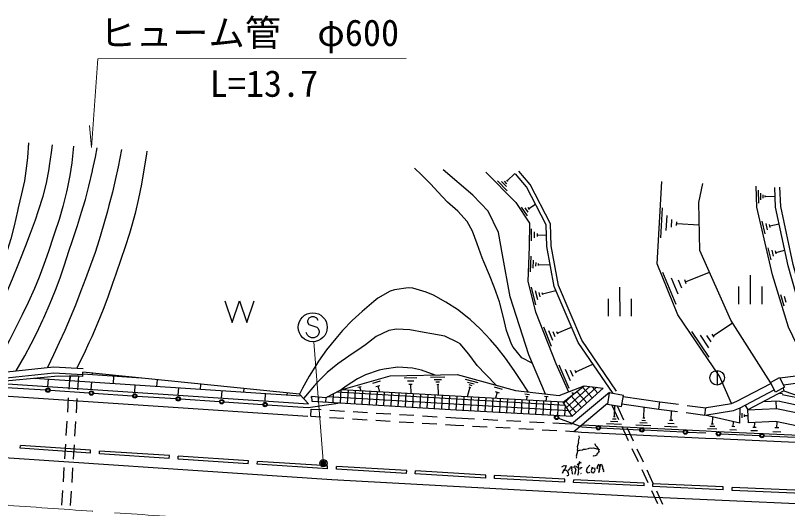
# Model space of a CAD drawing. Units: millimetres, scale not verified. Extents: x 40000 to 680000, y 20000 to 380000.
# Drawn here: x 158002 to 211213, y 279844 to 313825 of the extents above; entities that cross this region are included whole.
import ezdxf
from ezdxf.enums import TextEntityAlignment as Align

# ---------------------------------------------------------------- set-up
doc = ezdxf.new("R2010")
doc.units = ezdxf.units.MM
doc.header["$LTSCALE"] = 1000
doc.header["$PDMODE"] = 32
doc.header["$PDSIZE"] = 500
doc.linetypes.add('CHAIN', pattern=[18.5, 12, -1.5, 3.5, -1.5])
for name, color, linetype, lineweight in [('M-BGD', 7, 'Continuous', 25), ('M-BMK', 2, 'Continuous', 13), ('M-STR-HTXT', 7, 'Continuous', 13), ('M-STR-STRC', 7, 'Continuous', 25)]:
    doc.layers.add(name, color=color, linetype=linetype, lineweight=lineweight)
doc.styles.add('ＭＳ ゴシック', font='')
doc.styles.get('ＭＳ ゴシック').set_extended_font_data('MS Gothic')

msp = doc.modelspace()

# ---------------------------------------------------------------- linework, layer by layer
at = {"layer": 'M-BGD'}
for p, q in [((191901, 302430), (192415, 302944)), ((191900, 301745), (191215, 302431)), ((191844, 302031), (191501, 302374)), ((191872, 302230), (191701, 302402)), ((191944, 302388), (191858, 302473)), ((209234, 300883), (209211, 301793)), ((209380, 301114), (209368, 301569)), ((209529, 301232), (209523, 301459)), ((209679, 301293), (209676, 301406)), ((209678, 301350), (210361, 301367)), ((193390, 300512), (193849, 300813)), ((193285, 300005), (192883, 300617)), ((193338, 300258), (193137, 300564)), ((193440, 300435), (193340, 300588)), ((202474, 298497), (202591, 300577)), ((202850, 298998), (202908, 300038)), ((203211, 299238), (203240, 299758)), ((203565, 299349), (203580, 299609)), ((209664, 298787), (209466, 299647)), ((193570, 298288), (193576, 299117)), ((203572, 299479), (205132, 299391)), ((209829, 299051), (209730, 299481)), ((210020, 299208), (209970, 299423)), ((209995, 299316), (210640, 299464)), ((193778, 298494), (193781, 298908)), ((193986, 298596), (193988, 298803)), ((193987, 298700), (194609, 298695)), ((210079, 296983), (209886, 297822)), ((210241, 297241), (210144, 297661)), ((210427, 297394), (210378, 297604)), ((210402, 297499), (211032, 297644)), ((193490, 296150), (193538, 297229)), ((193682, 296411), (193705, 296951)), ((193867, 296538), (193879, 296808)), ((194050, 296598), (194056, 296733)), ((194053, 296665), (194863, 296629)), ((203527, 293908), (202629, 296114)), ((204180, 295460), (205835, 296133)), ((208638, 295938), (208640, 293938)), ((208638, 295938), (208640, 293938)), ((203670, 294609), (203221, 295712)), ((203925, 295034), (203701, 295586)), ((204237, 295322), (204124, 295598)), ((193870, 293874), (193565, 295096)), ((193997, 294230), (193845, 294842)), ((194329, 294637), (195246, 294866)), ((199642, 295094), (199644, 293093)), ((199642, 295094), (199644, 293093)), ((207839, 295137), (207840, 293937)), ((207839, 295137), (207840, 293937)), ((209439, 295139), (209440, 293939)), ((209439, 295139), (209440, 293939)), ((194163, 294434), (194087, 294739)), ((194348, 294561), (194310, 294714)), ((198842, 294293), (198844, 293093)), ((198842, 294293), (198844, 293093)), ((200443, 294294), (200444, 293094)), ((200443, 294294), (200444, 293094)), ((210982, 293797), (210740, 294583)), ((211118, 294054), (210997, 294447)), ((172442, 294166), (172944, 292666)), ((172944, 292666), (173443, 294167)), ((173443, 294167), (173944, 292667)), ((173944, 292667), (174443, 294168)), ((194944, 291018), (194417, 292339)), ((195341, 291942), (196333, 292336)), ((206089, 291756), (207408, 292648)), ((195033, 291436), (194769, 292096)), ((195187, 291689), (195055, 292019)), ((195374, 291859), (195309, 292024)), ((205803, 290282), (204615, 292042)), ((205799, 290920), (205205, 291800)), ((205944, 291338), (205647, 291778)), ((206163, 291646), (206014, 291866)), ((196165, 288127), (195469, 289717)), ((196612, 289270), (197804, 289791)), ((161741, 289020), (161681, 288073)), ((161741, 289020), (162339, 288982)), ((161767, 288655), (161787, 288959)), ((162339, 288982), (162280, 288035)), ((162640, 288949), (162657, 289238)), ((166683, 288830), (162649, 289098)), ((163297, 289055), (163305, 289172)), ((164761, 288456), (164794, 288955)), ((196256, 288641), (195908, 289436)), ((196434, 288955), (196260, 289353)), ((196655, 289171), (196568, 289369)), ((206356, 289358), (206357, 288358)), ((206356, 289358), (206357, 288358)), ((156179, 288526), (178200, 287062)), ((177694, 287596), (159325, 288818)), ((160237, 288256), (160270, 288755)), ((163231, 288057), (163264, 288556)), ((166291, 288856), (166292, 288869)), ((167755, 288257), (167785, 288718)), ((170749, 288058), (170773, 288415)), ((182626, 288488), (183169, 288641)), ((184786, 288853), (185663, 288871)), ((185010, 288639), (185448, 288647)), ((185124, 288421), (185343, 288426)), ((185234, 288424), (185247, 287766)), ((186606, 288891), (187598, 288911)), ((186857, 288730), (187353, 288740)), ((186985, 288568), (187233, 288573)), ((187050, 288404), (187174, 288406)), ((187112, 288405), (187127, 287661)), ((188987, 288771), (189868, 288531)), ((189167, 288564), (189608, 288444)), ((166225, 287858), (166258, 288357)), ((169219, 287659), (169252, 288158)), ((172213, 287460), (172246, 287959)), ((173743, 287859), (173760, 288113)), ((181607, 288200), (181826, 288261)), ((181716, 288231), (181794, 287957)), ((182838, 288254), (183110, 288331)), ((182974, 288293), (183089, 287885)), ((189307, 288211), (189127, 287550)), ((189237, 288387), (189457, 288327)), ((189252, 288226), (189362, 288196)), ((190991, 288224), (191555, 288070)), ((191055, 287904), (191337, 287827)), ((196372, 286222), (198500, 288139)), ((196372, 286222), (198500, 288139)), ((210954, 287961), (208483, 286653)), ((161644, 287474), (161582, 286476)), ((162243, 287436), (162181, 286438)), ((175207, 287261), (175240, 287760)), ((176737, 287660), (176747, 287810)), ((191196, 287865), (191080, 287442)), ((193105, 287753), (193434, 287715)), ((193168, 287579), (193333, 287560)), ((193251, 287570), (193222, 287323)), ((194460, 287595), (194724, 287564)), ((194592, 287579), (194553, 287249)), ((196319, 285674), (198934, 287867)), ((196343, 287809), (196436, 287845)), ((196390, 287827), (196435, 287711)), ((199884, 287555), (202410, 287196)), ((210873, 287764), (210555, 287750)), ((212808, 287278), (210841, 287685)), ((196489, 285164), (198806, 287107)), ((199101, 286980), (199561, 285990)), ((199278, 286173), (199315, 286944)), ((199460, 286920), (199907, 285958)), ((199801, 287062), (202340, 286701)), ((201303, 286074), (201340, 286843)), ((202340, 286701), (202410, 287196)), ((202405, 287197), (203690, 287027)), ((204285, 286949), (205570, 286779)), ((210664, 287254), (209519, 287202)), ((210455, 286744), (210432, 287243)), ((212813, 286766), (210648, 287214)), ((178355, 286202), (178385, 286702)), ((178355, 286202), (178385, 286702)), ((178385, 286702), (179075, 286660)), ((179674, 286623), (180672, 286562)), ((181271, 286526), (182269, 286465)), ((182868, 286429), (183867, 286368)), ((184466, 286332), (185464, 286271)), ((202340, 286701), (203625, 286531)), ((203191, 285915), (203223, 286584)), ((204220, 286453), (205504, 286283)), ((205504, 286283), (205570, 286779)), ((207931, 285719), (205504, 286283)), ((207931, 285719), (207945, 286796)), ((208086, 286090), (208090, 286421)), ((208252, 286171), (208254, 286336)), ((208524, 285754), (208483, 286653)), ((161545, 285877), (161482, 284879)), ((162143, 285839), (162081, 284841)), ((178355, 286202), (179045, 286160)), ((179644, 286124), (180643, 286063)), ((181242, 286027), (182240, 285966)), ((182839, 285930), (183837, 285869)), ((184436, 285832), (185435, 285772)), ((186063, 286234), (187061, 286174)), ((187660, 286137), (188350, 286095)), ((188350, 286095), (189638, 286027)), ((190237, 285995), (191236, 285943)), ((191835, 285911), (192834, 285858)), ((193433, 285826), (194432, 285773)), ((195031, 285742), (196319, 285674)), ((199519, 285817), (199004, 285842)), ((199398, 285995), (199141, 286007)), ((199342, 286170), (199214, 286176)), ((201543, 285719), (201030, 285744)), ((201423, 285896), (201166, 285909)), ((201367, 286070), (201239, 286077)), ((203302, 285910), (203079, 285921)), ((206037, 285661), (206059, 286154)), ((207475, 285489), (207490, 285821)), ((208253, 286253), (208502, 286250)), ((210383, 285839), (208524, 285754)), ((208933, 285430), (208949, 285774)), ((213020, 285293), (210383, 285839)), ((210482, 285404), (210501, 285815)), ((186034, 285735), (187032, 285674)), ((187631, 285638), (188321, 285596)), ((188321, 285596), (188909, 285565)), ((189509, 285533), (190508, 285480)), ((191107, 285449), (192106, 285396)), ((192705, 285364), (193704, 285311)), ((194303, 285279), (195302, 285227)), ((197036, 285615), (205593, 285202)), ((199767, 285634), (198739, 285683)), ((199814, 285445), (200236, 284538)), ((200160, 285414), (200582, 284507)), ((201791, 285536), (200765, 285585)), ((203615, 285448), (202723, 285491)), ((203403, 285681), (202957, 285703)), ((206350, 285317), (205693, 285347)), ((206194, 285489), (205865, 285504)), ((206119, 285657), (205955, 285665)), ((207686, 285257), (207243, 285277)), ((207586, 285483), (207364, 285494)), ((209152, 285190), (208693, 285211)), ((209048, 285424), (208818, 285435)), ((210619, 285398), (210345, 285410)), ((195901, 285195), (196489, 285164)), ((205568, 284702), (206288, 284661)), ((205597, 285202), (206317, 285161)), ((210744, 285117), (210196, 285142)), ((158329, 283995), (158343, 284195)), ((163183, 283866), (158343, 284195)), ((161445, 284280), (161383, 283282)), ((162044, 284242), (161982, 283244)), ((163169, 283666), (158329, 283995)), ((163169, 283666), (163183, 283866)), ((163787, 283606), (163800, 283806)), ((168618, 283491), (163800, 283806)), ((200489, 283994), (200910, 283087)), ((200834, 283962), (201256, 283055)), ((168605, 283291), (163787, 283606)), ((168605, 283291), (168618, 283491)), ((169213, 283253), (169227, 283452)), ((174048, 282930), (169213, 283253)), ((174061, 283129), (169227, 283452)), ((174048, 282930), (174061, 283129)), ((174660, 282894), (174673, 283094)), ((179519, 282792), (174673, 283094)), ((161345, 282683), (161283, 281684)), ((161944, 282645), (161882, 281646)), ((179506, 282592), (174660, 282894)), ((179506, 282592), (179519, 282792)), ((180122, 282548), (180133, 282748)), ((184970, 282468), (180133, 282748)), ((184958, 282268), (180122, 282548)), ((184958, 282268), (184970, 282468)), ((185559, 282240), (185571, 282440)), ((190410, 281950), (185559, 282240)), ((190422, 282150), (185571, 282440)), ((190410, 281950), (190422, 282150)), ((191016, 281926), (191027, 282126)), ((195863, 281868), (191027, 282126)), ((196967, 282256), (197023, 282288)), ((196967, 282256), (197023, 282288)), ((201163, 282543), (201585, 281636)), ((201509, 282511), (201930, 281604)), ((195853, 281668), (191016, 281926)), ((195853, 281668), (195863, 281868)), ((196471, 281629), (196481, 281828)), ((201322, 281400), (196471, 281629)), ((201331, 281600), (196481, 281828)), ((201322, 281400), (201331, 281600)), ((201921, 281359), (201931, 281559)), ((206783, 281331), (201931, 281559)), ((161246, 281085), (161183, 280087)), ((161845, 281048), (161782, 280049)), ((201838, 281092), (202259, 280185)), ((206774, 281132), (201921, 281359)), ((202183, 281060), (202605, 280153)), ((206774, 281132), (206783, 281331)), ((207393, 281096), (207402, 281296)), ((212224, 280887), (207393, 281096)), ((212233, 281086), (207402, 281296))]:
    msp.add_line(p, q, dxfattribs=at)
for points in [[(158894, 305038), (158830, 304025), (158768, 303463), (158615, 302433), (158419, 301532), (158186, 300557), (158135, 300336), (157905, 299333), (157674, 298434), (157461, 297704), (157151, 296734), (156829, 295848), (156660, 295414), (156279, 294468), (155887, 293616), (155644, 293140), (155146, 292278), (154661, 291472), (154197, 290643), (154095, 290459)], [(155196, 289945), (155688, 290935), (156063, 291721), (156232, 292081), (156688, 293068), (157080, 293951), (157439, 294796), (157795, 295669), (158181, 296634), (158321, 296985), (158713, 297965), (159051, 298830), (159379, 299729), (159598, 300376), (159907, 301372), (160132, 302268), (160319, 303254), (160354, 303470), (160490, 304387), (160547, 304919)], [(162007, 304816), (161878, 303671), (161753, 302801), (161572, 301875), (161527, 301668), (161278, 300654), (161013, 299769), (160701, 298823), (160611, 298552), (160275, 297547), (159967, 296669), (159630, 295784), (159315, 295012), (158884, 294037), (158472, 293195), (158049, 292367), (157582, 291439), (157505, 291282), (157093, 290432), (156680, 289583), (156474, 289158)], [(158052, 289326), (158642, 290374), (159082, 291191), (159466, 291958), (159889, 292855), (159951, 292990), (160392, 293987), (160756, 294889), (161073, 295752), (161374, 296632), (161689, 297584), (161934, 298323), (162275, 299350), (162565, 300265), (162822, 301146), (163065, 302070), (163311, 303118), (163320, 303159), (163517, 304061), (163639, 304702)], [(165318, 304585), (165079, 303391), (164883, 302470), (164687, 301642), (164449, 300723), (164349, 300346), (164056, 299293), (163774, 298359), (163486, 297483), (163178, 296608), (162833, 295676), (162517, 294840), (162132, 293851), (161777, 292989), (161399, 292125), (161020, 291288), (160630, 290445), (160202, 289556)], [(162236, 289511), (162727, 290503), (163093, 291292), (163281, 291712), (163710, 292699), (164064, 293580), (164386, 294442), (164716, 295370), (164948, 296029), (165295, 297021), (165589, 297899), (165878, 298829), (166016, 299297), (166291, 300302), (166502, 301201), (166702, 302192), (166736, 302366), (166906, 303291), (167063, 304291), (167088, 304465)], [(193621, 289861), (192908, 290225), (192297, 290962), (192197, 291167), (191848, 292124), (191644, 293013), (191393, 293989), (191364, 294079), (191015, 295064), (190672, 295921), (190292, 296838), (190173, 297131), (189829, 298091), (189502, 298949), (189135, 299615), (188485, 300330), (187783, 300951), (187111, 301674), (186626, 302191), (185978, 302844), (185508, 303301)], [(194528, 287738), (193376, 290435), (192085, 294444), (191579, 297320), (191296, 298864), (190581, 300330), (189516, 301442), (187485, 303187)], [(190415, 303020), (192489, 300943), (193429, 299514), (193417, 297894), (193311, 295498), (193833, 293400), (195249, 289846), (196110, 287879)], [(199185, 287766), (196781, 291292), (195130, 295135), (194633, 297910), (194587, 299389), (193229, 302009), (192457, 302907)], [(199433, 287935), (197045, 291438), (195419, 295222), (194933, 297942), (194885, 299467), (193479, 302178), (192684, 303103)], [(207348, 287080), (206514, 288961), (203654, 293196), (202223, 296713), (202542, 302379)], [(210029, 288541), (207298, 292820), (205177, 297623), (205093, 300945), (205370, 302240)], [(212826, 289149), (211270, 292352), (210166, 295939), (209092, 300602), (209054, 302065)], [(212101, 293571), (211262, 296580), (210390, 300624), (210337, 301976)], [(212438, 293665), (211602, 296664), (210739, 300668), (210686, 301990)], [(193364, 287874), (192793, 288746), (192365, 289362), (191772, 290199), (191206, 290937), (190742, 291476), (190053, 292206), (189330, 292870), (189249, 292940), (188467, 293557), (187667, 294075), (186809, 294548), (186312, 294753), (185379, 295023), (185072, 295047), (184115, 294914), (183822, 294816), (182987, 294338), (182705, 294109), (181893, 293435), (181209, 292808), (180551, 292118), (180076, 291571), (179446, 290782), (178895, 289994), (178751, 289776), (178243, 288966), (177789, 288139), (177571, 287727)], [(191160, 288334), (190409, 289074), (189818, 289704), (189247, 290493), (188644, 291188), (188493, 291298), (187603, 291717), (186691, 291894), (186170, 291976), (185183, 292167), (184273, 292213), (183743, 292110), (182863, 291694), (182120, 291122), (181833, 290915), (180972, 290344), (180213, 289820), (179480, 289225), (178800, 288525), (178616, 288317), (178002, 287593), (177862, 287420)], [(210900, 288137), (210954, 287961), (212807, 287307), (213500, 287628), (214078, 288253), (215024, 288729), (217358, 290164), (218056, 290129), (219570, 290533)], [(155768, 288837), (156092, 289117), (160633, 289602), (162665, 289486)], [(186932, 289047), (185986, 289388), (185361, 289513), (184361, 289583), (183423, 289456), (183065, 289377), (182136, 289068), (181583, 288784), (180790, 288283), (180460, 288031)], [(210676, 288848), (212670, 289103), (212826, 289149), (213470, 289472)], [(156029, 288535), (156258, 288732), (160643, 289201), (162642, 289087)], [(162640, 288949), (160951, 288969), (156076, 288503)], [(178200, 287062), (177571, 287727), (162657, 289238)], [(180460, 288031), (183831, 288984), (188433, 289078), (192455, 287980), (195468, 287628), (197202, 288306)], [(208270, 286982), (208483, 286653), (210455, 286744), (212819, 286254), (217309, 289441), (236516, 287044)], [(210924, 288375), (212773, 288612), (213011, 288682), (213681, 289018)], [(205498, 286789), (207348, 287080), (207728, 287247), (210066, 288469)], [(196372, 286222), (195752, 287183), (180460, 288031), (179393, 287472), (178408, 287556), (178418, 287251)], [(196372, 286222), (195752, 287183), (180460, 288031), (179393, 287472), (178408, 287556), (178418, 287251)], [(195752, 287183), (197202, 288306), (198500, 288139)], [(195752, 287183), (197202, 288306), (198500, 288139)], [(205504, 286283), (207490, 286596), (207945, 286796), (210299, 288027)], [(155110, 287752), (156123, 287677), (178144, 286213)], [(178418, 287251), (188381, 286644), (196372, 286222)], [(178418, 287251), (188381, 286644), (196372, 286222)], [(196316, 285173), (197012, 285116), (205568, 284702)], [(196838, 284854), (196826, 284811), (196857, 284756), (196786, 284496), (196806, 284397), (196723, 284094), (196743, 283995), (196707, 283865), (196727, 283766), (196644, 283463), (196676, 283407), (196652, 283321)], [(196838, 284854), (196826, 284811), (196857, 284756), (196786, 284496), (196806, 284397), (196723, 284094), (196743, 283995), (196707, 283865), (196727, 283766), (196644, 283463), (196676, 283407), (196652, 283321)], [(206311, 285161), (218248, 284625), (237768, 283941), (250612, 283558)], [(197906, 284330), (198001, 284164), (198076, 284097), (198202, 283877), (198190, 283833), (198221, 283778), (198210, 283735), (198154, 283703), (198143, 283660), (198087, 283628), (198052, 283498), (198008, 283510), (197953, 283478), (197855, 283459), (197811, 283470)], [(197906, 284330), (198001, 284164), (198076, 284097), (198202, 283877), (198190, 283833), (198221, 283778), (198210, 283735), (198154, 283703), (198143, 283660), (198087, 283628), (198052, 283498), (198008, 283510), (197953, 283478), (197855, 283459), (197811, 283470)], [(206288, 284661), (218228, 284125), (237752, 283441), (248435, 283122)], [(196794, 283841), (196849, 283873), (196893, 283861), (197090, 283900), (197145, 283932), (197287, 283940), (197484, 283979), (197539, 284011), (197638, 284030), (197725, 284007), (197823, 284026), (198257, 283908)], [(196794, 283841), (196849, 283873), (196893, 283861), (197090, 283900), (197145, 283932), (197287, 283940), (197484, 283979), (197539, 284011), (197638, 284030), (197725, 284007), (197823, 284026), (198257, 283908)], [(195647, 282710), (195812, 282804), (195899, 282781), (195954, 282812), (195895, 282595), (195828, 282520), (195773, 282489), (195714, 282272), (195761, 282446), (195871, 282509), (195958, 282485), (196033, 282418), (196096, 282308), (196084, 282264), (196116, 282209), (196092, 282122), (196037, 282091), (195994, 282103)], [(195647, 282710), (195812, 282804), (195899, 282781), (195954, 282812), (195895, 282595), (195828, 282520), (195773, 282489), (195714, 282272), (195761, 282446), (195871, 282509), (195958, 282485), (196033, 282418), (196096, 282308), (196084, 282264), (196116, 282209), (196092, 282122), (196037, 282091), (195994, 282103)], [(196100, 282493), (196155, 282524), (196167, 282568), (196222, 282599), (196234, 282643), (196345, 282706), (196443, 282725), (196530, 282702), (196624, 282536), (196530, 282189)], [(196100, 282493), (196155, 282524), (196167, 282568), (196222, 282599), (196234, 282643), (196345, 282706), (196443, 282725), (196530, 282702), (196624, 282536), (196530, 282189)], [(196270, 282773), (196289, 282674), (196352, 282564), (196329, 282477), (196360, 282422), (196348, 282378), (196380, 282323), (196368, 282280), (196400, 282225)], [(196270, 282773), (196289, 282674), (196352, 282564), (196329, 282477), (196360, 282422), (196348, 282378), (196380, 282323), (196368, 282280), (196400, 282225)], [(196510, 282800), (196640, 282765), (196672, 282710), (196802, 282674)], [(196510, 282800), (196640, 282765), (196672, 282710), (196802, 282674)], [(196719, 282883), (196940, 283009), (196983, 282997)], [(196719, 282883), (196940, 283009), (196983, 282997)], [(196865, 283076), (196782, 282773), (196802, 282674), (196778, 282587), (196810, 282532), (196786, 282445), (196806, 282347), (196747, 282130)], [(196865, 283076), (196782, 282773), (196802, 282674), (196778, 282587), (196810, 282532), (196786, 282445), (196806, 282347), (196747, 282130)], [(196908, 282552), (196932, 282639), (196987, 282670), (197031, 282658), (197042, 282702)], [(196908, 282552), (196932, 282639), (196987, 282670), (197031, 282658), (197042, 282702)], [(197590, 282832), (197535, 282800), (197523, 282757), (197468, 282725), (197456, 282682), (197401, 282650), (197342, 282434), (197405, 282323), (197448, 282311), (197547, 282331), (197602, 282363)], [(197590, 282832), (197535, 282800), (197523, 282757), (197468, 282725), (197456, 282682), (197401, 282650), (197342, 282434), (197405, 282323), (197448, 282311), (197547, 282331), (197602, 282363)], [(197740, 282698), (197669, 282437), (197732, 282327), (197819, 282303), (197874, 282335), (197886, 282378), (197941, 282410), (197965, 282497), (197933, 282552), (197945, 282595), (197815, 282631), (197760, 282599)], [(197740, 282698), (197669, 282437), (197732, 282327), (197819, 282303), (197874, 282335), (197886, 282378), (197941, 282410), (197965, 282497), (197933, 282552), (197945, 282595), (197815, 282631), (197760, 282599)], [(198131, 282591), (198099, 282646), (198158, 282863), (198213, 282895), (198233, 282796), (198265, 282741), (198229, 282611), (198261, 282556), (198202, 282339), (198355, 282903), (198430, 282836), (198418, 282792), (198450, 282737), (198470, 282638), (198458, 282595), (198521, 282485), (198509, 282441), (198541, 282386)], [(198131, 282591), (198099, 282646), (198158, 282863), (198213, 282895), (198233, 282796), (198265, 282741), (198229, 282611), (198261, 282556), (198202, 282339), (198355, 282903), (198430, 282836), (198418, 282792), (198450, 282737), (198470, 282638), (198458, 282595), (198521, 282485), (198509, 282441), (198541, 282386)]]:
    msp.add_lwpolyline(points, dxfattribs=at)
for points in [[(210029, 288541), (210662, 288874), (211012, 288208), (210379, 287875)], [(198793, 287032), (199768, 286868), (199899, 287646), (198925, 287810)]]:
    msp.add_lwpolyline(points, close=True, dxfattribs=at)
msp.add_circle((206356, 288858), 500, dxfattribs=at)
msp.add_circle((206356, 288858), 500, dxfattribs=at)
at = {"layer": 'M-BMK', "linetype": 'CHAIN'}
msp.add_arc((300809, 2275302), 2000373, 263.59628, 274.94766, dxfattribs=at)
at = {"layer": 'M-STR-HTXT'}
for p, q in [((163237, 304730), (163674, 310833)), ((163674, 310833), (184928, 310853)), ((163237, 304730), (163095, 306244)), ((179213, 283123), (178569, 291338))]:
    msp.add_line(p, q, dxfattribs=at)
at = {"layer": 'M-STR-STRC'}
for p, q in [((178217, 292973), (178126, 292791)), ((178126, 292791), (178126, 292700)), ((178126, 292700), (178217, 292518)), ((178399, 293064), (178217, 292973)), ((178581, 293064), (178399, 293064)), ((178763, 292973), (178581, 293064)), ((178854, 292792), (178763, 292973)), ((178217, 292518), (178763, 292337)), ((178763, 292337), (178854, 292246)), ((178854, 292246), (178945, 292064)), ((178127, 291791), (178036, 291972)), ((178218, 291700), (178127, 291791)), ((178400, 291609), (178218, 291700)), ((178582, 291609), (178400, 291609)), ((178764, 291700), (178582, 291609)), ((178855, 291791), (178764, 291700)), ((178945, 291973), (178855, 291791)), ((178945, 292064), (178945, 291973)), ((157395, 288194), (160090, 288015)), ((160389, 287995), (163084, 287816)), ((180395, 287137), (180446, 288024)), ((180894, 287109), (180946, 288004)), ((181394, 287080), (181445, 287977)), ((181893, 287052), (181944, 287949)), ((182392, 287023), (182444, 287921)), ((182892, 286994), (182943, 287893)), ((197585, 288257), (195988, 286818)), ((198043, 288198), (196180, 286520)), ((197386, 287135), (196689, 287908)), ((197757, 287470), (197086, 288215)), ((198129, 287805), (197739, 288237)), ((163383, 287796), (166078, 287617)), ((166377, 287597), (169072, 287418)), ((169371, 287398), (172066, 287219)), ((178411, 287474), (178415, 287556)), ((178897, 287223), (178914, 287513)), ((179397, 287195), (179413, 287483)), ((196137, 286586), (179519, 287538)), ((179896, 287166), (179930, 287754)), ((195902, 286950), (180122, 287854)), ((183391, 286966), (183442, 287866)), ((183890, 286937), (183942, 287838)), ((184389, 286908), (184441, 287810)), ((184889, 286880), (184940, 287783)), ((185388, 286851), (185440, 287755)), ((185887, 286823), (185939, 287727)), ((186386, 286794), (186438, 287699)), ((186886, 286765), (186938, 287672)), ((187385, 286737), (187437, 287644)), ((187884, 286708), (187936, 287616)), ((188384, 286680), (188436, 287589)), ((188883, 286651), (188935, 287561)), ((189382, 286622), (189434, 287533)), ((189881, 286594), (189934, 287506)), ((190381, 286565), (190433, 287478)), ((190880, 286536), (190932, 287450)), ((191379, 286508), (191432, 287422)), ((191878, 286479), (191931, 287395)), ((192378, 286451), (192430, 287367)), ((192877, 286422), (192930, 287339)), ((196589, 287831), (195795, 287116)), ((197014, 286800), (196293, 287601)), ((172365, 287199), (175060, 287020)), ((175359, 287000), (178184, 286812)), ((178184, 286812), (180235, 287113)), ((193376, 286393), (193429, 287312)), ((193876, 286365), (193928, 287284)), ((194375, 286336), (194428, 287256)), ((194874, 286308), (194927, 287228)), ((195373, 286279), (195426, 287201)), ((195873, 286250), (195912, 286935)), ((196643, 286466), (195896, 287294)), ((195438, 286076), (197029, 285465)), ((197029, 285465), (198025, 285417)), ((198324, 285403), (201022, 285273)), ((201321, 285258), (204019, 285128)), ((204318, 285113), (205585, 285052)), ((206604, 284998), (209301, 284877)), ((209601, 284863), (212299, 284742))]:
    msp.add_line(p, q, dxfattribs=at)
msp.add_lwpolyline([(244935, 278967), (217967, 279884), (201575, 280633), (179817, 281821), (152422, 283652)], dxfattribs=at)
for centre, radius in [((178490, 292337), 1000), ((160240, 288005), 150), ((160240, 288005), 120), ((160240, 288005), 100), ((163234, 287806), 150), ((163234, 287806), 120), ((163234, 287806), 100), ((166228, 287607), 150), ((166228, 287607), 120), ((166228, 287607), 100), ((169221, 287408), 150), ((169221, 287408), 120), ((169221, 287408), 100), ((172215, 287209), 150), ((172215, 287209), 120), ((172215, 287209), 100), ((175209, 287010), 150), ((175209, 287010), 120), ((175209, 287010), 100), ((195298, 286130), 150), ((195298, 286130), 120), ((195298, 286130), 100), ((198174, 285410), 150), ((198174, 285410), 120), ((198174, 285410), 100), ((201172, 285265), 150), ((201172, 285265), 120), ((201172, 285265), 100), ((204169, 285120), 150), ((204169, 285120), 120), ((204169, 285120), 100), ((206454, 285004), 150), ((206454, 285004), 120), ((206454, 285004), 100), ((209451, 284870), 150), ((209451, 284870), 120), ((209451, 284870), 100), ((179225, 282973), 150), ((179225, 282973), 120), ((179225, 282973), 90), ((179225, 282973), 60), ((179225, 282973), 30), ((179225, 282973), 20)]:
    msp.add_circle(centre, radius, dxfattribs=at)
msp.add_point((179225, 282973), dxfattribs=at)

# ---------------------------------------------------------------- texts
at = {"layer": 'M-STR-HTXT', "style": 'ＭＳ ゴシック'}
for s, p in [('ヒューム管\u3000φ600', (163806, 311152)), ('L=13.7', (171387, 307662))]:
    msp.add_text(s, height=1833, rotation=0.051, dxfattribs=at).set_placement(p, align=Align.BOTTOM_LEFT)

doc.saveas('drawing.dxf')
